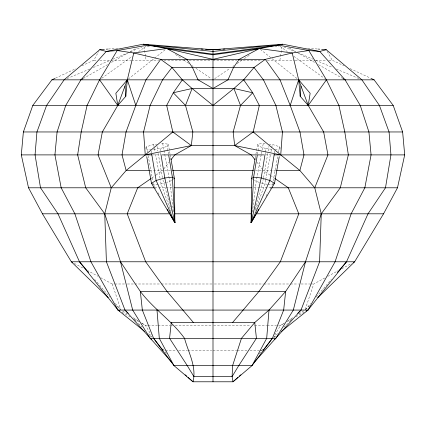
<?xml version="1.0" encoding="UTF-8"?>
<svg xmlns="http://www.w3.org/2000/svg" width="426" height="426" viewBox="0 0 426 426"><rect width="100%" height="100%" fill="white"/><g stroke="black" fill="none" stroke-linecap="round" stroke-linejoin="round"><path stroke-width="0.32" stroke-dasharray="2.13 1.6" d="M252.421 212.212L256.218 181.423L261.255 154.372M279.893 60.204L280.393 57.004M280.494 56.36L282.007 46.753M265.132 153.813L265.345 152.508M265.446 151.858L265.978 148.594L258.79 146.336L257.682 144.19L263.295 143.418L265.238 143.642M257.474 154.212L258.79 146.336M274.482 152.929L274.813 150.958M263.492 178.35L254.556 210.678M263.603 177.701L267.736 153.589M268.183 150.985L268.966 146.422M255.254 157.833L257.682 144.19M261.378 153.727L261.974 150.506M262.096 149.861L263.295 143.418M270.196 188.761L272.459 184.735L272.699 183.446M273.178 180.869L277.858 155.746M278.455 152.524L279.536 146.73L272.347 144.467L269.115 144.095M265.611 180.076L264.871 183.957L254.897 212.073M265.733 179.426L270.51 154.18M271 151.592L271.612 148.355M271.735 147.705L272.347 144.467M305.224 309.446L313.733 283.993L325.416 277.645M145.633 148.339L146.464 146.73L153.653 144.467L156.885 144.095M168.526 154.212L167.21 146.336L168.318 144.19L162.705 143.418L160.762 143.642M81.851 65.817L93.826 60.204L98.795 51.381M265.994 196.237L267.933 192.786M274.797 334.948L280.526 325.379L284.424 322.945M259.285 353.905L263.161 348.761M163.834 168.93L169.101 162.173M305.447 309.564L310.634 303.53M316.252 296.991L331.38 279.381M273.7 337.403L277.401 333.696M283.881 327.211L287.582 323.504M289.435 321.651L291.283 319.798M305.49 309.611L309.271 305.932M273.812 337.498L276.399 335.422M128.354 79.018L165.693 49.357M101.707 78.299L132.182 56.307M138.599 51.674L146.086 46.274M151.778 178.015L155.575 175.379M156.113 175.006L162.615 170.491L150.016 170.491M214.651 78.719L230.077 68.288M232.83 66.424L233.933 65.679M237.234 63.442L242.192 60.087M244.396 58.596L250.456 54.496M287.763 320.858L292.774 317.721M298.898 313.898L304.462 310.416M171.337 180.491L169.782 181.423L166.694 182.328M171.854 180.177L173.409 179.239M83.224 78.522L107.485 64.667M111.527 62.356L129.429 52.132M130.01 51.802L136.938 47.84M283.961 323.467L280.526 325.379L277.219 325.379M286.826 321.87L291.975 318.999M295.985 316.768L303.999 312.301M327.754 276.373L338.862 270.345M341.78 268.758L351.716 263.364M55.502 78.155L75.86 68.618M67.154 78.554L89.689 69.028M93.342 67.484L110.393 60.274M112.831 59.241L128.056 52.808M130.494 51.775L142.066 46.887M153.557 149.345L160.022 148.594L167.21 146.336M166.071 182.509L161.129 183.957L158.6 184.218M275.031 149.648L280.02 148.962M153.301 183.446L153.541 184.735L157.966 184.282M108.295 49.027L118.183 48.218M274.797 46.493L278.785 46.285M93.826 60.204L97.139 60.204M99.785 60.204L110.371 60.204M111.037 60.204L130.888 60.204M131.549 60.204L158.69 60.204M163.989 60.204L186.508 60.204M189.16 60.204L211.674 60.204M213 60.204L236.84 60.204M239.492 60.204L262.011 60.204M267.31 60.204L294.451 60.204M295.112 60.204L314.963 60.204M315.629 60.204L326.215 60.204M328.861 60.204L332.173 60.204L344.149 65.817M152.535 154.894L160.586 154.894M265.414 154.894L273.465 154.894M164.606 170.491L170.57 170.491M255.43 170.491L261.394 170.491M275.984 170.491L263.385 170.491L269.887 175.006M154.654 187.791L158.174 187.791M158.632 187.791L172.045 187.791M253.955 187.791L271.346 187.791M100.584 277.645L112.267 283.993L114.259 283.993M114.919 283.993L124.861 283.993M127.512 283.993L134.137 283.993M134.802 283.993L160.645 283.993M161.31 283.993L212.34 283.993M214.326 283.993L263.364 283.993M264.029 283.993L289.872 283.993M290.537 283.993L298.488 283.993M301.139 283.993L309.755 283.993M310.416 283.993L313.733 283.993M147.46 325.379L145.474 325.379L142.039 323.467M148.12 325.379L157.386 325.379M158.051 325.379L169.969 325.379M170.629 325.379L172.615 325.379M175.262 325.379L211.674 325.379M213.66 325.379L250.738 325.379M254.711 325.379L266.628 325.379M267.288 325.379L276.554 325.379M165.469 350.183L176.034 350.183M178.67 350.183L187.254 350.183M187.914 350.183L211.679 350.183M213 350.183L236.765 350.183M237.426 350.183L247.33 350.183M249.966 350.183L259.21 350.183M259.871 350.183L261.852 350.183M147.215 46.285L151.203 46.493M307.817 48.218L317.705 49.027M267.4 184.218L264.871 183.957L259.929 182.509M268.034 184.282L272.459 184.735M265.978 148.594L272.443 149.345M145.98 148.962L150.969 149.648M259.306 182.328L256.218 181.423L254.663 180.491M283.934 46.887L295.506 51.775M297.944 52.808L313.169 59.241M315.607 60.274L332.658 67.484M336.311 69.028L358.846 78.554M350.14 68.618L370.498 78.155M74.284 263.364L84.22 268.758M87.138 270.345L98.246 276.373M122.001 312.301L130.015 316.768M134.025 318.999L139.174 321.87M289.062 47.84L295.99 51.802M296.571 52.132L314.473 62.356M318.515 64.667L342.776 78.522M252.591 179.239L254.146 180.177M122.651 311.113L127.102 313.898M133.226 317.721L138.237 320.858M141.576 322.945L145.474 325.379L151.203 334.948M175.544 54.496L181.604 58.596M183.808 60.087L188.766 63.442M192.067 65.679L193.17 66.424M195.923 68.288L211.349 78.719M270.425 175.379L274.222 178.015M279.914 46.274L287.401 51.674M293.818 56.307L324.292 78.299M260.307 49.357L297.646 79.018M149.601 335.422L152.189 337.498M116.729 305.932L120.51 309.611M134.717 319.798L136.565 321.651M138.418 323.504L142.119 327.211M148.599 333.696L152.3 337.403M162.839 348.761L166.715 353.905M94.62 279.381L109.748 296.991M115.366 303.53L120.553 309.564M256.899 162.173L262.166 168.93M327.205 51.381L332.173 60.204M153.541 184.735L155.804 188.761M158.067 192.786L160.006 196.237M279.536 146.73L280.367 148.339M171.103 212.073L161.129 183.957L160.389 180.076M112.267 283.993L120.776 309.446M171.444 210.678L162.508 178.35M153.653 144.467L154.265 147.705M154.388 148.355L155 151.592M155.49 154.18L160.267 179.426M162.705 143.418L163.904 149.861M164.026 150.506L164.622 153.727M164.745 154.372L169.782 181.423L173.579 212.212M146.464 146.73L147.545 152.524M148.141 155.746L152.822 180.869M168.318 144.19L170.746 157.833M157.034 146.422L157.817 150.985M158.264 153.589L162.397 177.701M151.187 150.958L151.518 152.929M160.022 148.594L160.554 151.858M160.655 152.508L160.868 153.813M143.993 46.753L145.506 56.36M145.607 57.004L146.107 60.204"/><path stroke-width="0.64" d="M279.259 156.667L274.525 183.297L251.127 222.691L251.558 178.616L255.137 158.483M255.648 214.64L251.127 222.691L253.624 177.179L257.251 155.522M254.285 362.196L301.001 310.069L319.596 261.777L321.257 213.804L314.755 187.791L327.951 154.894L323.659 131.959L308.227 105.424L300.181 96.271L300.99 86.02M144.419 331.263L117.997 310.069L79.492 261.777L57.984 213.804L40.513 187.791L35.054 154.894L36.94 131.959L46.599 105.424L64.108 79.838L99.727 49.73L106.26 51.445L143.29 44.213L166.731 48.537L213 54.789L259.269 48.537L278.311 45.119L308.807 50.54L326.433 79.838L338.915 105.424L344.804 131.959L348.351 154.894L340.299 187.791L321.257 213.804L305.501 261.777L285.66 291.443L269.008 310.069L266.692 338.329L252.043 365.604L233.001 381.787L192.999 381.787L173.957 365.604L153.61 338.329L142.337 310.069L140.34 291.443L120.499 261.777L104.743 213.804L85.701 187.791L77.649 154.894L81.196 131.959L87.085 105.424L99.567 79.838L117.193 50.54L147.689 45.119L213 54.155L278.311 45.119L282.71 44.213L319.74 51.445L326.273 49.73L361.892 79.838L379.401 105.424L389.06 131.959L390.946 154.894L385.487 187.791L368.016 213.804L346.508 261.777L308.003 310.069L281.581 331.263M108.225 297.652L71.36 261.777L42.451 213.804L28.515 187.791L21.3 154.894L23.371 131.959L32.802 105.424L51.908 79.838L54.901 78.437M171.715 362.196L124.999 310.069L106.404 261.777L104.743 213.804L111.245 187.791L98.049 154.894L102.341 131.959L117.773 105.424L125.819 96.271L127.315 79.838L133.785 52.984L166.731 48.537L213 59.358L259.269 48.537L292.215 52.984L308.807 50.54L319.74 51.445L345.087 79.838L360.247 105.424L368.916 131.959L371.073 154.894L364.837 187.791L351.13 213.804L335.076 261.777L308.003 310.069L306.283 311.028M171.13 159.574L174.777 154.894L191.322 145.564L192.856 131.959L185.502 105.424L173.286 92.772L182.344 79.838L171.96 67.505L160.719 59.358L133.785 52.984L117.193 50.54L106.26 51.445L80.913 79.838L65.753 105.424L57.084 131.959L54.927 154.894L61.163 187.791L74.869 213.804L90.924 261.777L117.997 310.069L119.717 311.028M274.264 154.239L269.866 180.491L251.127 222.691L251.532 219.417M314.755 187.791L299.867 170.491L303.988 154.894L299.968 131.959L290.197 105.424L298.685 79.838L308.227 105.424L310.144 93.299L298.685 79.838L292.215 52.984L265.281 59.358L160.719 59.358L145.98 79.838L135.803 105.424L126.032 131.959L122.012 154.894L126.133 170.491L111.245 187.791M265.025 154.468L261.213 177.956L251.127 222.691L251.793 220.817M317.775 297.652L354.64 261.777L383.549 213.804L397.485 187.791L404.7 154.894L402.629 131.959L393.198 105.424L374.092 79.838L371.099 78.437M149.35 170.491L126.133 170.491L145.266 154.894L191.322 145.564L234.678 145.564L253.172 131.959L259.327 105.424L252.714 92.772L243.656 79.838L254.04 67.505L265.281 59.358L280.02 79.838L290.197 105.424M305.501 261.777L293.317 310.069L275.835 338.329L274.339 339.597M191.322 145.564L172.828 131.959L166.672 105.424L173.286 92.772L192.094 88.491L233.906 88.491L252.714 92.772L240.498 105.424L233.144 131.959L234.678 145.564L251.223 154.894L254.87 159.574M251.127 222.691L251.665 220.796M99.567 79.838L117.773 105.424L127.315 79.838L135.803 105.424M185.502 105.424L192.094 88.491L182.344 79.838M156.992 310.069L159.308 338.329L173.957 365.604L252.043 365.604L272.39 338.329L283.663 310.069L285.66 291.443L140.34 291.443C153.381 308.791 171.854 320.709 184.538 338.329C188.329 352.483 196.844 366.701 192.999 381.787L188.079 377.415M256.622 212.915L257.267 211.765M257.911 210.614L258.561 209.464M308.227 105.424L326.433 79.838M263.023 350.396L272.39 338.329M127.315 79.838L115.856 93.299L117.773 105.424M337.429 272.342L338.297 271.335M339.16 270.329L346.508 261.777M232.575 322.53L258.928 291.443L280.329 261.777L298.786 213.804L288.306 187.791L274.759 178.387M297.763 313.312L301.001 310.069M237.921 377.415L233.001 381.787L232.106 376.584L232.607 365.604L241.462 338.329L254.759 322.53L269.008 310.069M239.401 376.099L240.876 374.789M192.094 88.491L213 105.424L233.906 88.491L243.656 79.838M172.828 131.959L145.266 154.894L143.562 131.959L150.128 105.424L162.556 79.838L171.96 67.505L254.04 67.505L263.444 79.838L275.872 105.424L282.438 131.959L280.734 154.894L299.867 170.491L276.65 170.491M151.241 178.387L137.694 187.791L127.214 213.804L145.671 261.777L167.072 291.443L193.425 322.53M251.558 178.616L253.624 177.179L261.213 177.956L269.866 180.491L274.525 183.297L273.492 184.016M80.913 79.838L82.649 78.853M353.468 262.411L354.64 261.777L71.36 261.777L72.532 262.411M259.269 48.537L239.14 59.358L233.517 67.505L227.958 79.838L213 88.491L198.042 79.838L192.483 67.505L186.86 59.358L166.731 48.537M99.727 49.73L104.338 49.352M106.319 49.187L107.634 49.081M205.689 49.347L213 49.73L282.71 44.213L213 51.445L143.29 44.213L213 49.73L220.311 49.347M222.968 49.208L224.96 49.102M51.908 79.838L374.092 79.838M32.802 105.424L393.198 105.424M23.371 131.959L402.629 131.959M21.3 154.894L151.826 154.894M162.317 154.894L263.683 154.894M274.174 154.894L404.7 154.894M172.562 170.491L253.438 170.491M28.515 187.791L154.207 187.791M174.687 187.791L251.313 187.791M271.793 187.791L397.485 187.791M42.451 213.804L169.82 213.804M174.468 213.804L251.532 213.804M256.18 213.804L383.549 213.804M117.997 310.069L308.003 310.069M120.499 261.777L132.683 310.069L150.165 338.329L275.835 338.329M201.04 49.102L203.032 49.208M318.366 49.081L319.681 49.187M321.662 49.352L326.273 49.73M234.678 145.564L280.734 154.894L253.172 131.959M343.351 78.853L345.087 79.838M174.442 178.616L172.376 177.179L164.787 177.956L156.134 180.491L151.475 183.297L174.873 222.691L174.442 178.616L170.863 158.483M152.508 184.016L151.475 183.297L146.741 156.667M150.165 338.329L151.661 339.597M185.124 374.789L186.599 376.099M124.999 310.069L128.237 313.312M79.492 261.777L86.84 270.329M87.703 271.335L88.571 272.342M153.61 338.329L162.977 350.396M167.439 209.464L168.089 210.614M168.733 211.765L169.378 212.915M170.352 214.64L174.873 222.691L172.376 177.179L168.749 155.522M174.468 219.417L174.873 222.691L156.134 180.491L151.736 154.239M233.906 88.491L240.498 105.424M174.207 220.817L174.873 222.691L164.787 177.956L160.975 154.468M174.335 220.796L174.873 222.691M298.685 79.838L300.181 96.271M125.01 86.02L125.819 96.271M213 49.73L213 381.787M171.241 322.53L169.58 338.329L187.248 365.604L193.894 376.584L232.106 376.584L238.752 365.604L256.42 338.329L254.759 322.53L171.241 322.53"/></g></svg>
